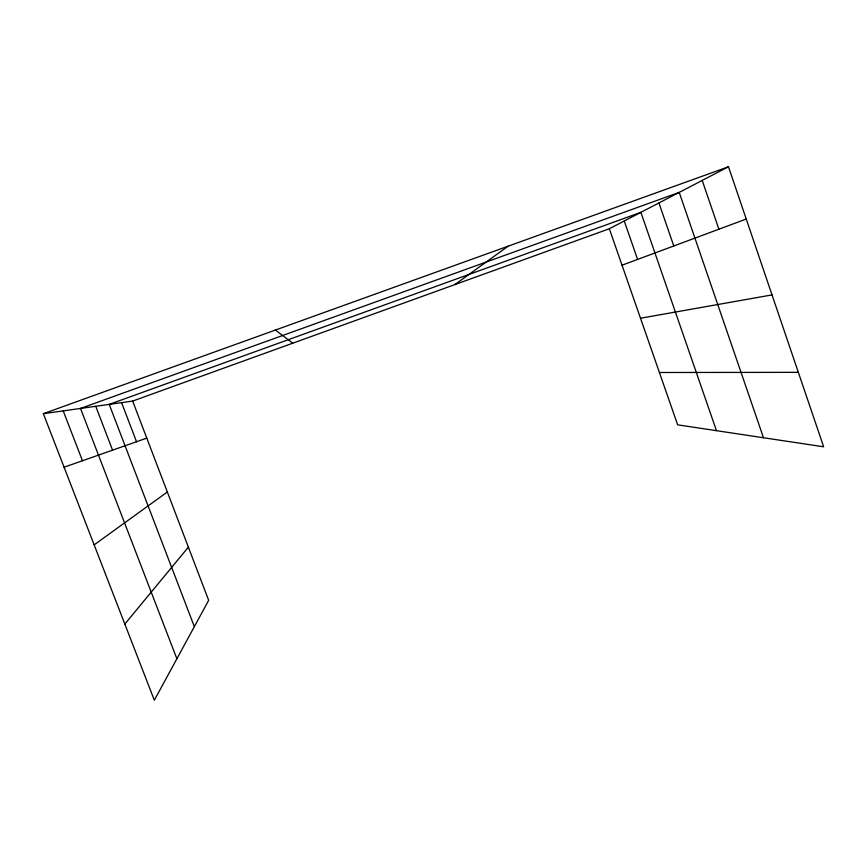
<?xml version="1.0" encoding="UTF-8"?>
<svg xmlns="http://www.w3.org/2000/svg" width="867" height="867" viewBox="0 0 867 867"><rect width="100%" height="100%" fill="white"/><g stroke="black" fill="none" stroke-linecap="round" stroke-linejoin="round"><path stroke-width="1.3" d="M124.837 624.077L188.377 547.153M94.156 544.855L167.342 492.012M454.861 284.604L508.214 246.152M609.328 228.758L728.475 166.767L823.65 446.798L677.647 424.83L609.328 228.758L132.651 401.074L43.35 413.689L154.337 700.233L208.665 600.322L132.651 401.074M622.029 265.215L746.238 219.048M43.35 413.689L728.475 166.767M64.082 467.205L146.783 438.128M640.507 318.232L772.02 294.91M659.419 372.496L798.344 372.344M275.359 330.067L292.808 343.18M176.868 658.779L80.512 408.433L679.229 192.387L763.491 437.737M63.204 410.882L82.463 460.745M194.349 626.657L109.209 404.39L640.886 212.35L716.456 430.661M95.728 406.287L112.569 450.157M121.575 402.635L136.52 441.737M624.251 220.998L637.603 259.428M658.931 202.954L673.778 245.979M702.216 180.434L718.895 229.213"/></g></svg>
